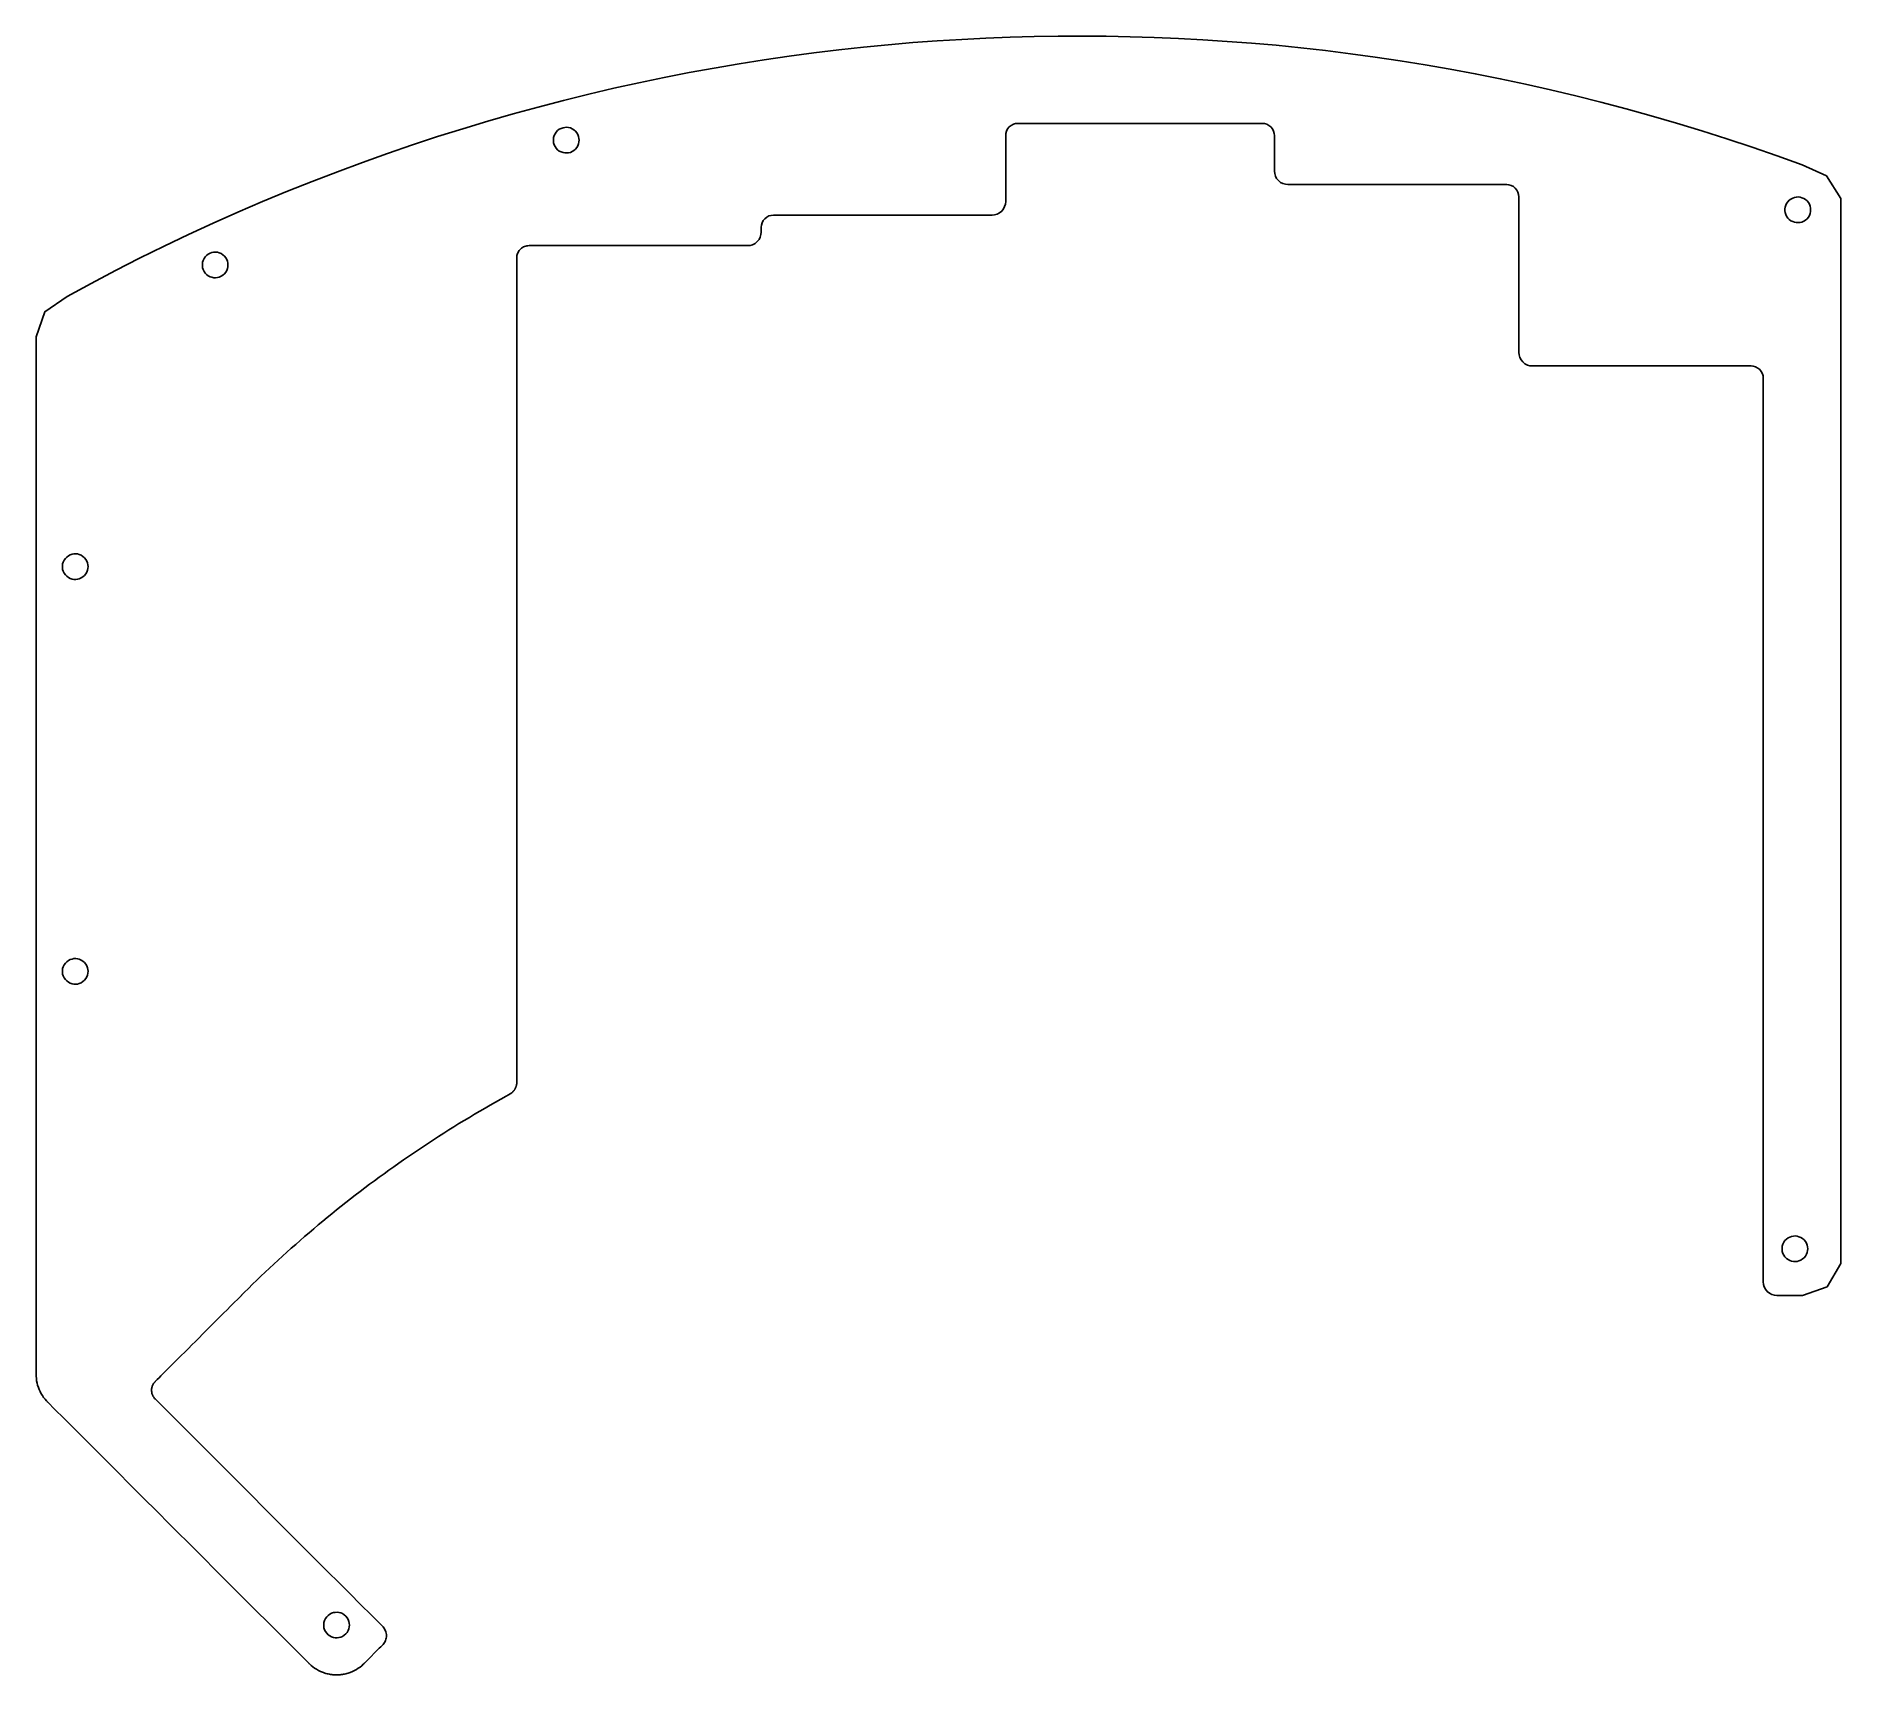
# Model space of a CAD drawing. Header units: millimetres. Extents: x -81 to 59, y 36 to 163.
import ezdxf

# ---------------------------------------------------------------- set-up
doc = ezdxf.new("R2010")
doc.units = ezdxf.units.MM
doc.header["$MEASUREMENT"] = 0
doc.layers.add('0.1mm kerf$OLED Guard', color=18, linetype='Continuous', true_color=0x000000)

msp = doc.modelspace()

# ---------------------------------------------------------------- linework, layer by layer
at = {"layer": '0.1mm kerf$OLED Guard'}
for points in [[(-81.28, 139.97), (-80.59, 141.91), (-78.86, 143.11), (-76.99, 144.13), (-75.1, 145.12), (-73.21, 146.08), (-71.31, 147.02), (-69.4, 147.93), (-67.48, 148.82), (-65.56, 149.67), (-63.63, 150.5), (-61.69, 151.31), (-59.75, 152.08), (-57.8, 152.83), (-55.85, 153.56), (-53.9, 154.25), (-51.95, 154.92), (-49.99, 155.57), (-48.03, 156.18), (-46.06, 156.77), (-44.1, 157.34), (-42.14, 157.87), (-40.18, 158.38), (-38.21, 158.87), (-36.25, 159.33), (-34.29, 159.76), (-32.33, 160.17), (-30.38, 160.55), (-28.42, 160.91), (-26.47, 161.24), (-24.53, 161.55), (-22.59, 161.83), (-20.65, 162.09), (-18.72, 162.32), (-16.79, 162.54), (-14.87, 162.72), (-12.95, 162.89), (-11.05, 163.03), (-9.14, 163.14), (-7.25, 163.24), (-5.36, 163.31), (-3.48, 163.36), (-1.61, 163.39), (0.25, 163.4), (2.12, 163.39), (3.99, 163.35), (5.87, 163.29), (7.76, 163.22), (9.65, 163.12), (11.56, 162.99), (13.46, 162.85), (15.38, 162.68), (17.3, 162.48), (19.23, 162.27), (21.16, 162.03), (23.1, 161.76), (25.04, 161.47), (26.98, 161.16), (28.93, 160.82), (30.89, 160.46), (32.84, 160.07), (34.8, 159.65), (36.76, 159.21), (38.72, 158.75), (40.68, 158.26), (42.65, 157.74), (44.61, 157.19), (46.58, 156.62), (48.54, 156.02), (50.5, 155.4), (52.46, 154.75), (54.42, 154.07), (56.38, 153.37), (58.26, 152.52), (59.37, 150.74), (59.39, 67.75), (58.31, 65.93), (56.39, 65.25)], [(-4.76, 156.59), (-4.94, 156.58), (-5.11, 156.53), (-5.28, 156.44), (-5.43, 156.32), (-5.56, 156.16), (-5.65, 155.99), (-5.7, 155.82), (-5.71, 155.64)], [(14.29, 156.59), (10.48, 156.59), (6.67, 156.59), (2.86, 156.59), (-0.95, 156.59), (-4.76, 156.59)], [(15.24, 155.64), (15.22, 155.82), (15.17, 155.99), (15.08, 156.16), (14.96, 156.32), (14.81, 156.44), (14.64, 156.53), (14.46, 156.58), (14.29, 156.59)], [(-5.71, 155.64), (-5.71, 154.62), (-5.71, 153.59), (-5.71, 152.56), (-5.71, 151.53), (-5.71, 150.5)], [(15.24, 152.88), (15.24, 153.43), (15.24, 153.99), (15.24, 154.54), (15.24, 155.09), (15.24, 155.64)], [(16.29, 151.83), (16.1, 151.85), (15.9, 151.9), (15.71, 152), (15.55, 152.14), (15.41, 152.31), (15.31, 152.49), (15.26, 152.69), (15.24, 152.88)], [(33.34, 151.83), (29.93, 151.83), (26.52, 151.83), (23.11, 151.83), (19.7, 151.83), (16.29, 151.83)], [(34.29, 150.88), (34.27, 151.05), (34.22, 151.23), (34.13, 151.4), (34.01, 151.55), (33.86, 151.68), (33.69, 151.76), (33.51, 151.82), (33.34, 151.83)], [(34.29, 138.74), (34.29, 141.17), (34.29, 143.59), (34.29, 146.02), (34.29, 148.45), (34.29, 150.88)], [(-23.81, 149.45), (-23.99, 149.43), (-24.16, 149.38), (-24.33, 149.3), (-24.48, 149.17), (-24.61, 149.02), (-24.7, 148.85), (-24.75, 148.67), (-24.76, 148.5)], [(-6.76, 149.45), (-10.17, 149.45), (-13.58, 149.45), (-16.99, 149.45), (-20.4, 149.45), (-23.81, 149.45)], [(-5.71, 150.5), (-5.73, 150.31), (-5.79, 150.11), (-5.88, 149.93), (-6.02, 149.76), (-6.19, 149.62), (-6.38, 149.52), (-6.57, 149.47), (-6.76, 149.45)], [(-24.76, 148.12), (-24.78, 147.93), (-24.84, 147.73), (-24.93, 147.54), (-25.07, 147.38), (-25.24, 147.24), (-25.43, 147.14), (-25.62, 147.09), (-25.81, 147.07)], [(-24.76, 148.5), (-24.76, 148.42), (-24.76, 148.35), (-24.76, 148.27), (-24.76, 148.19), (-24.76, 148.12)], [(-42.86, 147.07), (-42.95, 147.06), (-43.04, 147.05), (-43.12, 147.03), (-43.21, 147), (-43.29, 146.97), (-43.36, 146.93), (-43.44, 146.88), (-43.5, 146.82), (-43.56, 146.76), (-43.62, 146.69), (-43.67, 146.62), (-43.71, 146.54), (-43.75, 146.46), (-43.78, 146.38), (-43.8, 146.29), (-43.81, 146.2), (-43.81, 146.12)], [(-25.81, 147.07), (-29.22, 147.07), (-32.63, 147.07), (-36.04, 147.07), (-39.45, 147.07), (-42.86, 147.07)], [(-43.81, 146.12), (-43.81, 133.27), (-43.81, 120.42), (-43.81, 107.57), (-43.81, 94.71), (-43.81, 81.86)], [(-54.29, 39.47), (-54.23, 39.41), (-54.18, 39.35), (-54.13, 39.27), (-54.09, 39.19), (-54.05, 39.11), (-54.02, 39.02), (-54, 38.93), (-53.98, 38.83), (-53.98, 38.74), (-53.98, 38.64), (-53.99, 38.55), (-54.02, 38.45), (-54.05, 38.36), (-54.08, 38.28), (-54.13, 38.2), (-54.18, 38.12), (-54.23, 38.05), (-54.29, 37.99), (-54.29, 37.99), (-54.29, 37.99), (-54.29, 37.99), (-54.31, 37.97), (-54.34, 37.94), (-54.4, 37.87), (-54.53, 37.75), (-54.79, 37.49), (-55.3, 36.98), (-55.55, 36.73), (-55.68, 36.6), (-55.69, 36.58), (-55.7, 36.58), (-55.7, 36.58), (-55.7, 36.57), (-55.7, 36.57), (-55.71, 36.57), (-55.72, 36.56), (-55.78, 36.5), (-55.9, 36.39), (-56.03, 36.29), (-56.17, 36.19), (-56.31, 36.1), (-56.47, 36.02), (-56.62, 35.94), (-56.79, 35.87), (-56.88, 35.84), (-56.96, 35.81), (-57.05, 35.79), (-57.14, 35.76), (-57.23, 35.74), (-57.32, 35.72), (-57.41, 35.71), (-57.5, 35.7), (-57.59, 35.69), (-57.68, 35.68), (-57.78, 35.68), (-57.87, 35.68), (-57.96, 35.68), (-58.06, 35.68), (-58.15, 35.69), (-58.24, 35.7), (-58.33, 35.71), (-58.42, 35.73), (-58.52, 35.75), (-58.6, 35.77), (-58.69, 35.79), (-58.78, 35.82), (-58.87, 35.85), (-58.95, 35.88), (-59.12, 35.95), (-59.28, 36.03), (-59.43, 36.12), (-59.58, 36.21), (-59.72, 36.31), (-59.85, 36.42), (-59.97, 36.53), (-60, 36.56), (-60.01, 36.57), (-60.01, 36.57), (-60.02, 36.58), (-60.02, 36.58), (-60.02, 36.58), (-60.03, 36.59), (-60.05, 36.61), (-60.08, 36.64), (-60.59, 37.15), (-61.61, 38.17), (-62.63, 39.19), (-64.69, 41.25), (-66.74, 43.3), (-68.8, 45.36), (-70.85, 47.41), (-71.87, 48.43), (-72.9, 49.46), (-73.92, 50.47), (-74.93, 51.49), (-75.95, 52.51), (-76.96, 53.52), (-77.96, 54.52), (-78.97, 55.53), (-79.97, 56.52), (-80.21, 56.77), (-80.34, 56.9), (-80.37, 56.93), (-80.38, 56.94), (-80.39, 56.95), (-80.39, 56.95), (-80.4, 56.96), (-80.46, 57.03), (-80.58, 57.16), (-80.69, 57.29), (-80.79, 57.44), (-80.88, 57.59), (-80.96, 57.75), (-81.04, 57.91), (-81.1, 58.08), (-81.16, 58.25), (-81.2, 58.42), (-81.24, 58.59), (-81.26, 58.77), (-81.28, 58.95), (-81.28, 59.04), (-81.28, 59.08), (-81.28, 59.09), (-81.28, 59.1), (-81.28, 59.1), (-81.28, 59.12), (-81.28, 59.28), (-81.28, 60.58), (-81.28, 63.18), (-81.28, 64.48), (-81.28, 65.12), (-81.28, 65.29), (-81.28, 65.3), (-81.28, 65.3), (-81.28, 65.3), (-81.28, 65.31), (-81.28, 65.31), (-81.28, 65.33), (-81.28, 65.4), (-81.28, 65.66), (-81.28, 66.2), (-81.28, 67.27), (-81.28, 71.55), (-81.28, 139.97)], [(35.34, 137.69), (35.15, 137.71), (34.95, 137.76), (34.76, 137.86), (34.6, 138), (34.46, 138.16), (34.36, 138.35), (34.31, 138.55), (34.29, 138.74)], [(52.39, 137.69), (48.98, 137.69), (45.57, 137.69), (42.16, 137.69), (38.75, 137.69), (35.34, 137.69)], [(53.34, 136.74), (53.32, 136.91), (53.27, 137.09), (53.18, 137.26), (53.06, 137.41), (52.91, 137.53), (52.74, 137.62), (52.56, 137.67), (52.39, 137.69)], [(53.34, 79.59), (53.34, 93.35), (53.34, 99.99), (53.34, 100.65), (53.34, 101.3), (53.34, 101.95), (53.34, 102.61), (53.34, 103.26), (53.34, 103.91), (53.34, 104.57), (53.34, 105.22), (53.34, 105.87), (53.34, 106.53), (53.34, 107.18), (53.34, 107.84), (53.34, 108.49), (53.34, 109.14), (53.34, 109.8), (53.34, 110.45), (53.34, 111.1), (53.34, 111.76), (53.34, 112.41), (53.34, 113.06), (53.34, 113.72), (53.34, 114.37), (53.34, 115.03), (53.34, 115.68), (53.34, 116.33), (53.34, 122.98), (53.34, 136.74)], [(-43.81, 81.86), (-43.81, 81.8), (-43.82, 81.74), (-43.83, 81.68), (-43.83, 81.65), (-43.84, 81.62), (-43.85, 81.59), (-43.86, 81.56), (-43.87, 81.53), (-43.88, 81.5), (-43.89, 81.48), (-43.9, 81.45), (-43.91, 81.42), (-43.93, 81.39), (-43.94, 81.36), (-43.96, 81.33), (-43.97, 81.31), (-43.99, 81.28), (-44.01, 81.25), (-44.03, 81.23), (-44.05, 81.2), (-44.07, 81.18), (-44.09, 81.16), (-44.11, 81.13), (-44.13, 81.11), (-44.15, 81.09), (-44.2, 81.05), (-44.24, 81.01), (-44.29, 80.98), (-44.34, 80.95), (-44.45, 80.89), (-44.65, 80.78), (-45.06, 80.55), (-45.48, 80.32), (-45.89, 80.09), (-46.29, 79.85), (-46.7, 79.61), (-47.11, 79.37), (-47.51, 79.13), (-47.91, 78.89), (-48.32, 78.64), (-48.72, 78.4), (-49.11, 78.15), (-49.51, 77.9), (-49.91, 77.64), (-50.3, 77.39), (-50.69, 77.13), (-51.09, 76.87), (-51.48, 76.61), (-51.86, 76.35), (-52.25, 76.09), (-52.64, 75.82), (-53.02, 75.55), (-53.4, 75.28), (-53.78, 75.01), (-54.16, 74.74), (-54.54, 74.46), (-54.91, 74.19), (-55.29, 73.91), (-55.66, 73.63), (-56.03, 73.35), (-56.4, 73.06), (-56.77, 72.78), (-57.13, 72.49), (-57.5, 72.2), (-57.86, 71.91), (-58.22, 71.62), (-58.58, 71.33), (-58.94, 71.03), (-59.29, 70.74), (-59.64, 70.44), (-60, 70.14), (-60.35, 69.84), (-60.69, 69.54), (-61.04, 69.23), (-61.39, 68.93), (-61.73, 68.62), (-62.07, 68.31), (-62.41, 68), (-62.75, 67.69), (-63.08, 67.38), (-63.42, 67.07), (-63.75, 66.75), (-64.08, 66.43), (-64.4, 66.12), (-64.73, 65.8), (-65.05, 65.48), (-65.22, 65.32), (-65.26, 65.28), (-65.26, 65.27), (-65.26, 65.27), (-65.27, 65.27), (-65.27, 65.27), (-65.27, 65.27), (-65.27, 65.26), (-65.27, 65.26), (-65.27, 65.26), (-65.28, 65.25), (-65.56, 64.97), (-65.84, 64.69), (-66.12, 64.42), (-66.39, 64.14), (-66.67, 63.87), (-67.21, 63.32), (-67.76, 62.77), (-68.31, 62.22), (-68.58, 61.95), (-68.86, 61.67), (-69.14, 61.4), (-69.41, 61.12), (-69.69, 60.84), (-69.97, 60.56), (-70.25, 60.28), (-70.54, 59.99), (-70.82, 59.71), (-71.11, 59.42), (-71.4, 59.13), (-71.55, 58.99), (-71.69, 58.84), (-71.84, 58.69), (-71.99, 58.54), (-72, 58.53), (-72, 58.53), (-72, 58.53), (-72, 58.53), (-72, 58.53), (-72, 58.53), (-72.01, 58.53), (-72.01, 58.52), (-72.03, 58.5), (-72.06, 58.47), (-72.09, 58.42), (-72.12, 58.38), (-72.15, 58.34), (-72.18, 58.29), (-72.2, 58.24), (-72.22, 58.19), (-72.24, 58.13), (-72.26, 58.08), (-72.27, 58.02), (-72.28, 57.96), (-72.28, 57.9), (-72.28, 57.85), (-72.28, 57.79), (-72.27, 57.73), (-72.26, 57.67), (-72.25, 57.62), (-72.23, 57.56), (-72.21, 57.51), (-72.19, 57.46), (-72.17, 57.41), (-72.14, 57.36), (-72.11, 57.31), (-72.08, 57.27), (-72.04, 57.23), (-72.01, 57.19), (-72, 57.19), (-72, 57.19), (-72, 57.19), (-72, 57.19), (-72, 57.19), (-72, 57.18), (-71.98, 57.16), (-71.93, 57.12), (-71.85, 57.03), (-71.51, 56.69), (-70.82, 56.01), (-69.46, 54.64), (-58.53, 43.72)], [(53.34, 79.58), (53.34, 79.58), (53.34, 79.59), (53.34, 79.59), (53.34, 79.59), (53.34, 79.59)], [(53.34, 66.3), (53.34, 67.08), (53.34, 67.86), (53.34, 68.64), (53.34, 69.43), (53.34, 70.21), (53.34, 70.99), (53.34, 71.77), (53.34, 72.55), (53.34, 73.33), (53.34, 74.11), (53.34, 74.9), (53.34, 75.68), (53.34, 76.46), (53.34, 77.24), (53.34, 78.02), (53.34, 78.8), (53.34, 79.58)], [(54.39, 65.25), (54.2, 65.27), (54, 65.32), (53.81, 65.42), (53.65, 65.56), (53.51, 65.73), (53.41, 65.91), (53.36, 66.11), (53.34, 66.3)], [(56.39, 65.25), (55.99, 65.25), (55.59, 65.25), (55.19, 65.25), (54.79, 65.25), (54.39, 65.25)], [(-58.53, 43.72), (-57.68, 42.87), (-56.83, 42.02), (-55.99, 41.17), (-55.14, 40.32), (-54.29, 39.47)]]:
    msp.add_lwpolyline(points, dxfattribs=at)
for points in [[(-38.96, 155.29), (-38.97, 155.43), (-39.01, 155.58), (-39.06, 155.72), (-39.14, 155.86), (-39.24, 155.98), (-39.36, 156.09), (-39.5, 156.17), (-39.64, 156.24), (-39.79, 156.27), (-39.93, 156.29), (-40.07, 156.28), (-40.21, 156.26), (-40.36, 156.21), (-40.5, 156.14), (-40.63, 156.04), (-40.74, 155.92), (-40.83, 155.79), (-40.9, 155.65), (-40.94, 155.5), (-40.96, 155.36), (-40.96, 155.22), (-40.94, 155.08), (-40.9, 154.93), (-40.83, 154.79), (-40.74, 154.66), (-40.63, 154.54), (-40.5, 154.44), (-40.36, 154.37), (-40.21, 154.32), (-40.07, 154.3), (-39.93, 154.29), (-39.79, 154.31), (-39.64, 154.34), (-39.5, 154.41), (-39.36, 154.49), (-39.24, 154.6), (-39.14, 154.72), (-39.06, 154.86), (-39.01, 155), (-38.97, 155.15)], [(57.03, 149.86), (57.02, 150), (56.98, 150.14), (56.93, 150.29), (56.85, 150.42), (56.75, 150.55), (56.63, 150.66), (56.49, 150.74), (56.35, 150.8), (56.2, 150.84), (56.06, 150.86), (55.92, 150.85), (55.78, 150.82), (55.63, 150.78), (55.49, 150.7), (55.36, 150.61), (55.25, 150.49), (55.16, 150.36), (55.09, 150.22), (55.05, 150.07), (55.03, 149.93), (55.03, 149.79), (55.05, 149.64), (55.09, 149.5), (55.16, 149.36), (55.25, 149.22), (55.36, 149.11), (55.49, 149.01), (55.63, 148.94), (55.78, 148.89), (55.92, 148.86), (56.06, 148.86), (56.2, 148.87), (56.35, 148.91), (56.49, 148.97), (56.63, 149.06), (56.75, 149.16), (56.85, 149.29), (56.93, 149.43), (56.98, 149.57), (57.02, 149.72)], [(-66.33, 145.56), (-66.34, 145.71), (-66.37, 145.85), (-66.42, 146), (-66.5, 146.13), (-66.6, 146.26), (-66.73, 146.36), (-66.86, 146.45), (-67, 146.51), (-67.15, 146.55), (-67.29, 146.56), (-67.43, 146.56), (-67.58, 146.53), (-67.72, 146.48), (-67.86, 146.41), (-67.99, 146.31), (-68.1, 146.2), (-68.19, 146.07), (-68.26, 145.92), (-68.3, 145.78), (-68.32, 145.63), (-68.32, 145.49), (-68.3, 145.35), (-68.26, 145.21), (-68.19, 145.06), (-68.1, 144.93), (-67.99, 144.82), (-67.86, 144.72), (-67.72, 144.65), (-67.58, 144.6), (-67.43, 144.57), (-67.29, 144.57), (-67.15, 144.58), (-67, 144.62), (-66.86, 144.68), (-66.73, 144.77), (-66.6, 144.87), (-66.5, 145), (-66.42, 145.13), (-66.37, 145.28), (-66.34, 145.42)], [(-77.23, 122.05), (-77.24, 122.19), (-77.27, 122.34), (-77.33, 122.48), (-77.41, 122.62), (-77.51, 122.74), (-77.63, 122.85), (-77.76, 122.94), (-77.91, 123), (-78.05, 123.04), (-78.19, 123.05), (-78.33, 123.05), (-78.48, 123.02), (-78.62, 122.97), (-78.76, 122.9), (-78.89, 122.8), (-79, 122.68), (-79.09, 122.55), (-79.16, 122.41), (-79.21, 122.27), (-79.23, 122.12), (-79.23, 121.98), (-79.21, 121.84), (-79.16, 121.69), (-79.09, 121.55), (-79, 121.42), (-78.89, 121.3), (-78.76, 121.21), (-78.62, 121.13), (-78.48, 121.08), (-78.33, 121.06), (-78.19, 121.05), (-78.05, 121.07), (-77.91, 121.11), (-77.76, 121.17), (-77.63, 121.25), (-77.51, 121.36), (-77.41, 121.48), (-77.33, 121.62), (-77.27, 121.77), (-77.24, 121.91)], [(-77.23, 90.51), (-77.24, 90.65), (-77.27, 90.79), (-77.33, 90.94), (-77.41, 91.07), (-77.51, 91.2), (-77.63, 91.31), (-77.76, 91.39), (-77.91, 91.45), (-78.05, 91.49), (-78.19, 91.51), (-78.33, 91.5), (-78.48, 91.47), (-78.62, 91.42), (-78.76, 91.35), (-78.89, 91.25), (-79, 91.14), (-79.09, 91.01), (-79.16, 90.87), (-79.21, 90.72), (-79.23, 90.58), (-79.23, 90.44), (-79.21, 90.29), (-79.16, 90.15), (-79.09, 90.01), (-79, 89.87), (-78.89, 89.76), (-78.76, 89.66), (-78.62, 89.59), (-78.48, 89.54), (-78.33, 89.51), (-78.19, 89.51), (-78.05, 89.52), (-77.91, 89.56), (-77.76, 89.62), (-77.63, 89.71), (-77.51, 89.81), (-77.41, 89.94), (-77.33, 90.08), (-77.27, 90.22), (-77.24, 90.36)], [(56.8, 68.89), (56.79, 69.03), (56.76, 69.17), (56.7, 69.32), (56.62, 69.45), (56.52, 69.58), (56.4, 69.69), (56.27, 69.77), (56.12, 69.83), (55.98, 69.87), (55.84, 69.89), (55.7, 69.88), (55.55, 69.85), (55.41, 69.8), (55.27, 69.73), (55.14, 69.63), (55.03, 69.52), (54.94, 69.39), (54.87, 69.24), (54.82, 69.1), (54.8, 68.96), (54.8, 68.82), (54.82, 68.67), (54.87, 68.53), (54.94, 68.39), (55.03, 68.25), (55.14, 68.14), (55.27, 68.04), (55.41, 67.97), (55.55, 67.92), (55.7, 67.89), (55.84, 67.89), (55.98, 67.9), (56.12, 67.94), (56.27, 68), (56.4, 68.09), (56.52, 68.19), (56.62, 68.32), (56.7, 68.46), (56.76, 68.6), (56.79, 68.74)], [(-56.86, 39.56), (-56.87, 39.7), (-56.9, 39.85), (-56.96, 39.99), (-57.04, 40.13), (-57.14, 40.25), (-57.26, 40.36), (-57.39, 40.45), (-57.54, 40.51), (-57.68, 40.54), (-57.82, 40.56), (-57.96, 40.55), (-58.11, 40.53), (-58.25, 40.48), (-58.39, 40.41), (-58.52, 40.31), (-58.63, 40.19), (-58.72, 40.06), (-58.79, 39.92), (-58.84, 39.77), (-58.86, 39.63), (-58.86, 39.49), (-58.84, 39.35), (-58.79, 39.2), (-58.72, 39.06), (-58.63, 38.93), (-58.52, 38.81), (-58.39, 38.72), (-58.25, 38.64), (-58.11, 38.59), (-57.96, 38.57), (-57.82, 38.56), (-57.68, 38.58), (-57.54, 38.61), (-57.39, 38.68), (-57.26, 38.76), (-57.14, 38.87), (-57.04, 38.99), (-56.96, 39.13), (-56.9, 39.27), (-56.87, 39.42)]]:
    msp.add_lwpolyline(points, close=True, dxfattribs=at)

doc.saveas('drawing.dxf')
